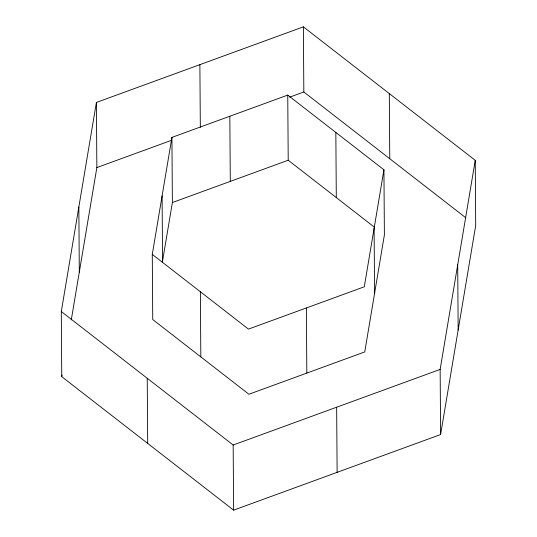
<?xml version="1.0" encoding="UTF-8"?>
<svg xmlns="http://www.w3.org/2000/svg" width="537" height="537" viewBox="0 0 537 537"><rect width="100%" height="100%" fill="white"/><g stroke="black" fill="none" stroke-linecap="round" stroke-linejoin="round"><path stroke-width="0.81" d="M61.299 311.527L96.398 102.446L303.378 26.85L475.252 160.335L475.701 225.473L440.602 434.554L233.622 510.15L61.748 376.665L61.299 311.527L233.165 445.012L233.622 510.15M61.748 376.665L62.03 375.021M71.287 319.871L96.855 167.584L96.398 102.446M152.28 254.41L171.921 137.398L287.751 95.096L383.935 169.793L384.391 234.931L364.744 351.936L248.913 394.245L152.736 319.542L152.28 254.41L248.463 329.107L364.287 286.798L383.935 169.793M162.281 262.687L172.377 202.536L171.921 137.398M440.602 434.554L440.145 369.416L475.252 160.335M96.855 167.584L171.337 140.379M289.718 97.143L303.835 91.988L465.787 217.767M172.377 202.536L288.208 160.234L374.511 227.258M233.165 445.012L440.145 369.416M457.699 264.875L458.155 330.013M389.312 93.592L389.768 158.73M374.114 228.299L374.564 293.437M335.84 132.444L336.296 197.582M336.659 407.214L337.115 472.352M306.379 307.956L306.828 373.094M303.378 26.85L303.835 91.988M287.751 95.096L288.208 160.234M229.836 116.247L230.292 181.385M199.885 64.648L200.328 127.282M200.368 291.759L200.825 356.897M162.1 195.904L162.557 261.042M147.232 378.27L147.688 443.408M78.845 206.987L79.301 272.125"/></g></svg>
